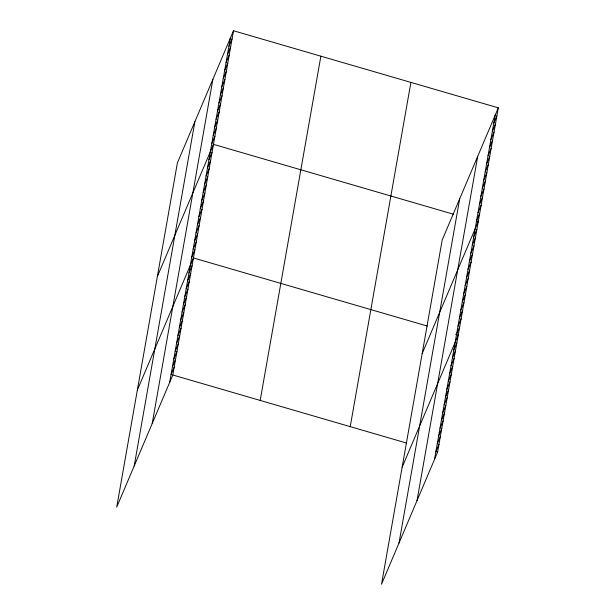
<?xml version="1.0" encoding="UTF-8"?>
<svg xmlns="http://www.w3.org/2000/svg" width="615" height="615" viewBox="0 0 615 615"><rect width="100%" height="100%" fill="white"/><g stroke="black" fill="none" stroke-linecap="round" stroke-linejoin="round"><path stroke-width="0.92" d="M134.193 465.962L194.878 121.716M152.213 423.512L212.89 79.266M169.694 382.315L230.379 38.069M233.485 30.75L177.389 162.913L116.704 507.16L172.807 374.996L233.485 30.75L498.296 107.84L437.611 452.087L381.515 584.25L442.193 240.004L498.296 107.84M260.191 400.434L320.876 56.188M350.227 426.649L410.905 82.402M399.004 543.053L459.682 198.806M417.016 500.61L477.701 156.364M434.505 459.413L495.19 115.166M228.949 46.187L232.055 38.868M227.519 54.297L230.625 46.978M226.089 62.415L229.195 55.096M224.66 70.533L227.765 63.207M223.23 78.643L226.335 71.325M221.8 86.761L224.906 79.435M220.362 94.871L223.476 87.553M218.932 102.989L222.046 95.663M217.502 111.1L220.616 103.781M216.073 119.218L219.186 111.892M214.643 127.328L217.748 120.01M213.213 135.446L216.319 128.12M211.783 143.556L214.889 136.238M157.363 276.512L213.459 144.348L453.555 214.251M208.923 159.785L212.029 152.466M207.493 167.903L210.599 160.577M206.063 176.013L209.169 168.695M204.634 184.131L207.739 176.812M203.204 192.241L206.309 184.923M201.774 200.359L204.88 193.041M200.344 208.477L203.45 201.151M198.914 216.588L202.02 209.269M197.477 224.706L200.59 217.379M196.047 232.816L199.16 225.497M194.617 240.934L197.73 233.608M193.187 249.044L196.3 241.726M191.757 257.162L194.863 249.836M137.337 390.118L193.433 257.954L427.348 326.05M188.951 273.075L192.057 265.757M187.575 280.878L190.688 273.56M186.199 288.681L189.312 281.363M184.823 296.484L187.936 289.165M183.454 304.287L186.56 296.968M182.078 312.089L185.184 304.771M180.702 319.892L183.808 312.574M179.326 327.695L182.432 320.377M177.95 335.498L181.056 328.179M176.574 343.301L179.68 335.982M175.198 351.104L178.304 343.785M173.822 358.906L176.928 351.588M172.446 366.709L175.552 359.391M171.07 374.512L174.176 367.193M493.76 123.277L496.866 115.958M492.331 131.395L495.436 124.069M490.893 139.505L494.006 132.187M489.463 147.623L492.577 140.297M488.033 155.733L491.147 148.415M486.603 163.851L489.717 156.525M485.174 171.962L488.279 164.643M483.744 180.08L486.849 172.761M482.314 188.19L485.42 180.871M480.884 196.308L483.99 188.99M479.454 204.418L482.56 197.1M478.024 212.536L481.13 205.218M476.594 220.654L479.7 213.328M422.174 353.602L478.27 221.446L476.502 220.931M473.735 236.883L476.84 229.556M472.305 244.993L475.41 237.674M470.875 253.111L473.981 245.785M469.437 261.221L472.551 253.903M468.007 269.339L471.121 262.013M466.577 277.45L469.691 270.131M465.148 285.568L468.261 278.241M463.718 293.678L466.823 286.359M462.288 301.796L465.394 294.47M460.858 309.906L463.964 302.588M459.428 318.024L462.534 310.706M457.998 326.135L461.104 318.816M456.568 334.253L459.674 326.934M402.149 467.208L458.244 335.044L455.6 334.276M453.762 350.173L456.868 342.847M452.386 357.976L455.492 350.65M451.01 365.779L454.116 358.453M449.634 373.582L452.74 366.256M448.258 381.385L451.364 374.058M446.882 389.187L449.996 381.861M445.506 396.99L448.619 389.664M444.13 404.793L447.243 397.467M442.762 412.596L445.867 405.27M441.385 420.399L444.491 413.072M440.009 428.201L443.115 420.875M438.633 436.004L441.739 428.678M437.257 443.807L440.363 436.481M435.881 451.61L438.987 444.284M172.807 374.996L406.715 443.092M435.851 451.571L437.611 452.087"/></g></svg>
